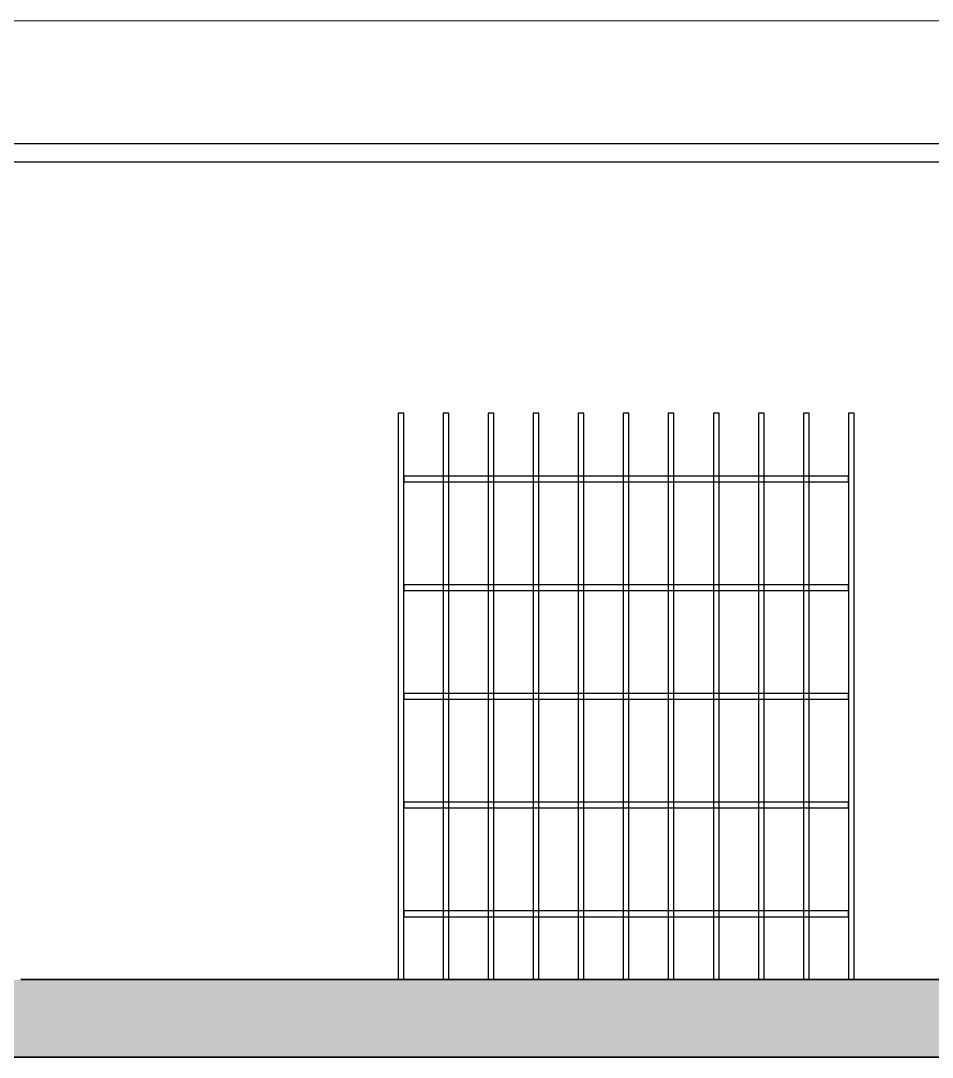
# Model space of a CAD drawing. Header units: inches. Extents: x -657 to 218, y -22 to 381.
# Drawn here: x -468.5 to -354.4, y 110.3 to 240 of the extents above; entities that cross this region are included whole.
import ezdxf

# ---------------------------------------------------------------- set-up
doc = ezdxf.new("R2010")
doc.units = ezdxf.units.IN
doc.header["$MEASUREMENT"] = 0
for name, color, linetype, lineweight in [('A-CLNG', 13, 'Continuous', 9), ('A-FLOR', 192, 'Continuous', 9), ('A-FLOR-PATT', 8, 'Continuous', 9), ('A-GENM', 13, 'Continuous', 9), ('I-WALL', 2, 'Continuous', 9)]:
    doc.layers.add(name, color=color, linetype=linetype, lineweight=lineweight)

# ---------------------------------------------------------------- blocks, each defined once
blk = doc.blocks.new('Blocks_Layer Vertical Bookshelf_F03917EN - Single-446449-Section 2')
at = {"layer": 'A-GENM', "lineweight": 25}
for p, q in [((-420.52, 190.87), (-421.23, 190.87)), ((-421.23, 190.87), (-421.23, 120)), ((-420.52, 120), (-420.52, 190.87)), ((-414.89, 190.87), (-415.59, 190.87)), ((-415.59, 190.87), (-415.59, 120)), ((-414.89, 120), (-414.89, 190.87)), ((-409.25, 190.87), (-409.96, 190.87)), ((-409.96, 190.87), (-409.96, 120)), ((-409.25, 120), (-409.25, 190.87)), ((-403.61, 190.87), (-404.32, 190.87)), ((-404.32, 190.87), (-404.32, 120)), ((-403.61, 120), (-403.61, 190.87)), ((-397.97, 190.87), (-398.68, 190.87)), ((-398.68, 190.87), (-398.68, 120)), ((-397.97, 120), (-397.97, 190.87)), ((-392.33, 190.87), (-393.04, 190.87)), ((-393.04, 190.87), (-393.04, 120)), ((-392.33, 120), (-392.33, 190.87)), ((-386.7, 190.87), (-387.41, 190.87)), ((-387.41, 190.87), (-387.41, 120)), ((-386.7, 120), (-386.7, 190.87)), ((-381.06, 190.87), (-381.77, 190.87)), ((-381.77, 190.87), (-381.77, 120)), ((-381.06, 120), (-381.06, 190.87)), ((-375.42, 190.87), (-376.13, 190.87)), ((-376.13, 190.87), (-376.13, 120)), ((-375.42, 120), (-375.42, 190.87)), ((-369.78, 190.87), (-370.49, 190.87)), ((-370.49, 190.87), (-370.49, 120)), ((-369.78, 120), (-369.78, 190.87)), ((-364.15, 190.87), (-364.85, 190.87)), ((-364.85, 190.87), (-364.85, 120)), ((-364.15, 120), (-364.15, 190.87)), ((-364.85, 182.99), (-420.52, 182.99)), ((-420.52, 182.99), (-420.52, 182.28)), ((-364.85, 182.28), (-364.85, 182.99)), ((-420.52, 182.28), (-364.85, 182.28)), ((-364.85, 169.39), (-420.52, 169.39)), ((-420.52, 169.39), (-420.52, 168.68)), ((-420.52, 168.68), (-364.85, 168.68)), ((-364.85, 168.68), (-364.85, 169.39)), ((-364.85, 155.79), (-420.52, 155.79)), ((-420.52, 155.79), (-420.52, 155.08)), ((-364.85, 155.08), (-364.85, 155.79)), ((-420.52, 155.08), (-364.85, 155.08)), ((-364.85, 142.19), (-420.52, 142.19)), ((-420.52, 142.19), (-420.52, 141.48)), ((-420.52, 141.48), (-364.85, 141.48)), ((-364.85, 141.48), (-364.85, 142.19)), ((-364.85, 128.58), (-420.52, 128.58)), ((-420.52, 128.58), (-420.52, 127.87)), ((-364.85, 127.87), (-364.85, 128.58)), ((-420.52, 127.87), (-364.85, 127.87)), ((-421.23, 120), (-420.52, 120)), ((-415.59, 120), (-414.89, 120)), ((-409.96, 120), (-409.25, 120)), ((-404.32, 120), (-403.61, 120)), ((-398.68, 120), (-397.97, 120)), ((-393.04, 120), (-392.33, 120)), ((-387.41, 120), (-386.7, 120)), ((-381.77, 120), (-381.06, 120)), ((-376.13, 120), (-375.42, 120)), ((-370.49, 120), (-369.78, 120)), ((-364.85, 120), (-364.15, 120))]:
    blk.add_line(p, q, dxfattribs=at)

msp = doc.modelspace()

# ---------------------------------------------------------------- hatches: boundary and pattern name
at = {"layer": 'A-FLOR-PATT'}
msp.add_hatch(color=256, dxfattribs=at).paths.add_polyline_path([(-318.83, 110.27), (51.65, 110.27), (51.65, 120), (-568.94, 120), (-568.94, 110.27), (-332.04, 110.27)])
msp.add_hatch(color=256, dxfattribs=at).paths.add_polyline_path([(-318.83, 110.27), (51.65, 110.27), (51.65, 120), (-568.94, 120), (-568.94, 110.27), (-332.04, 110.27)])
msp.add_hatch(color=256, dxfattribs=at).paths.add_polyline_path([(-318.83, 110.27), (51.65, 110.27), (51.65, 120), (-568.94, 120), (-568.94, 110.27), (-332.04, 110.27)])

# ---------------------------------------------------------------- linework, layer by layer
at = {"layer": 'A-CLNG', "lineweight": 25}
for p, q in [((57.35, 224.61), (-512.65, 224.61)), ((-512.65, 222.36), (57.35, 222.36))]:
    msp.add_line(p, q, dxfattribs=at)
at = {"layer": 'A-FLOR', "lineweight": 35}
for p, q in [((-353.25, 120), (-468.48, 120)), ((-569.52, 110.27), (51.65, 110.27))]:
    msp.add_line(p, q, dxfattribs=at)
at = {"layer": 'I-WALL'}
msp.add_line((-289, 240), (-505.59, 240), dxfattribs=at)

# ---------------------------------------------------------------- block references
at = {"layer": 'A-GENM'}
msp.add_blockref('Blocks_Layer Vertical Bookshelf_F03917EN - Single-446449-Section 2', (0, 0), dxfattribs=at)
msp.add_blockref('Blocks_Layer Vertical Bookshelf_F03917EN - Single-446449-Section 2', (0, 0), dxfattribs=at)

doc.saveas('drawing.dxf')
